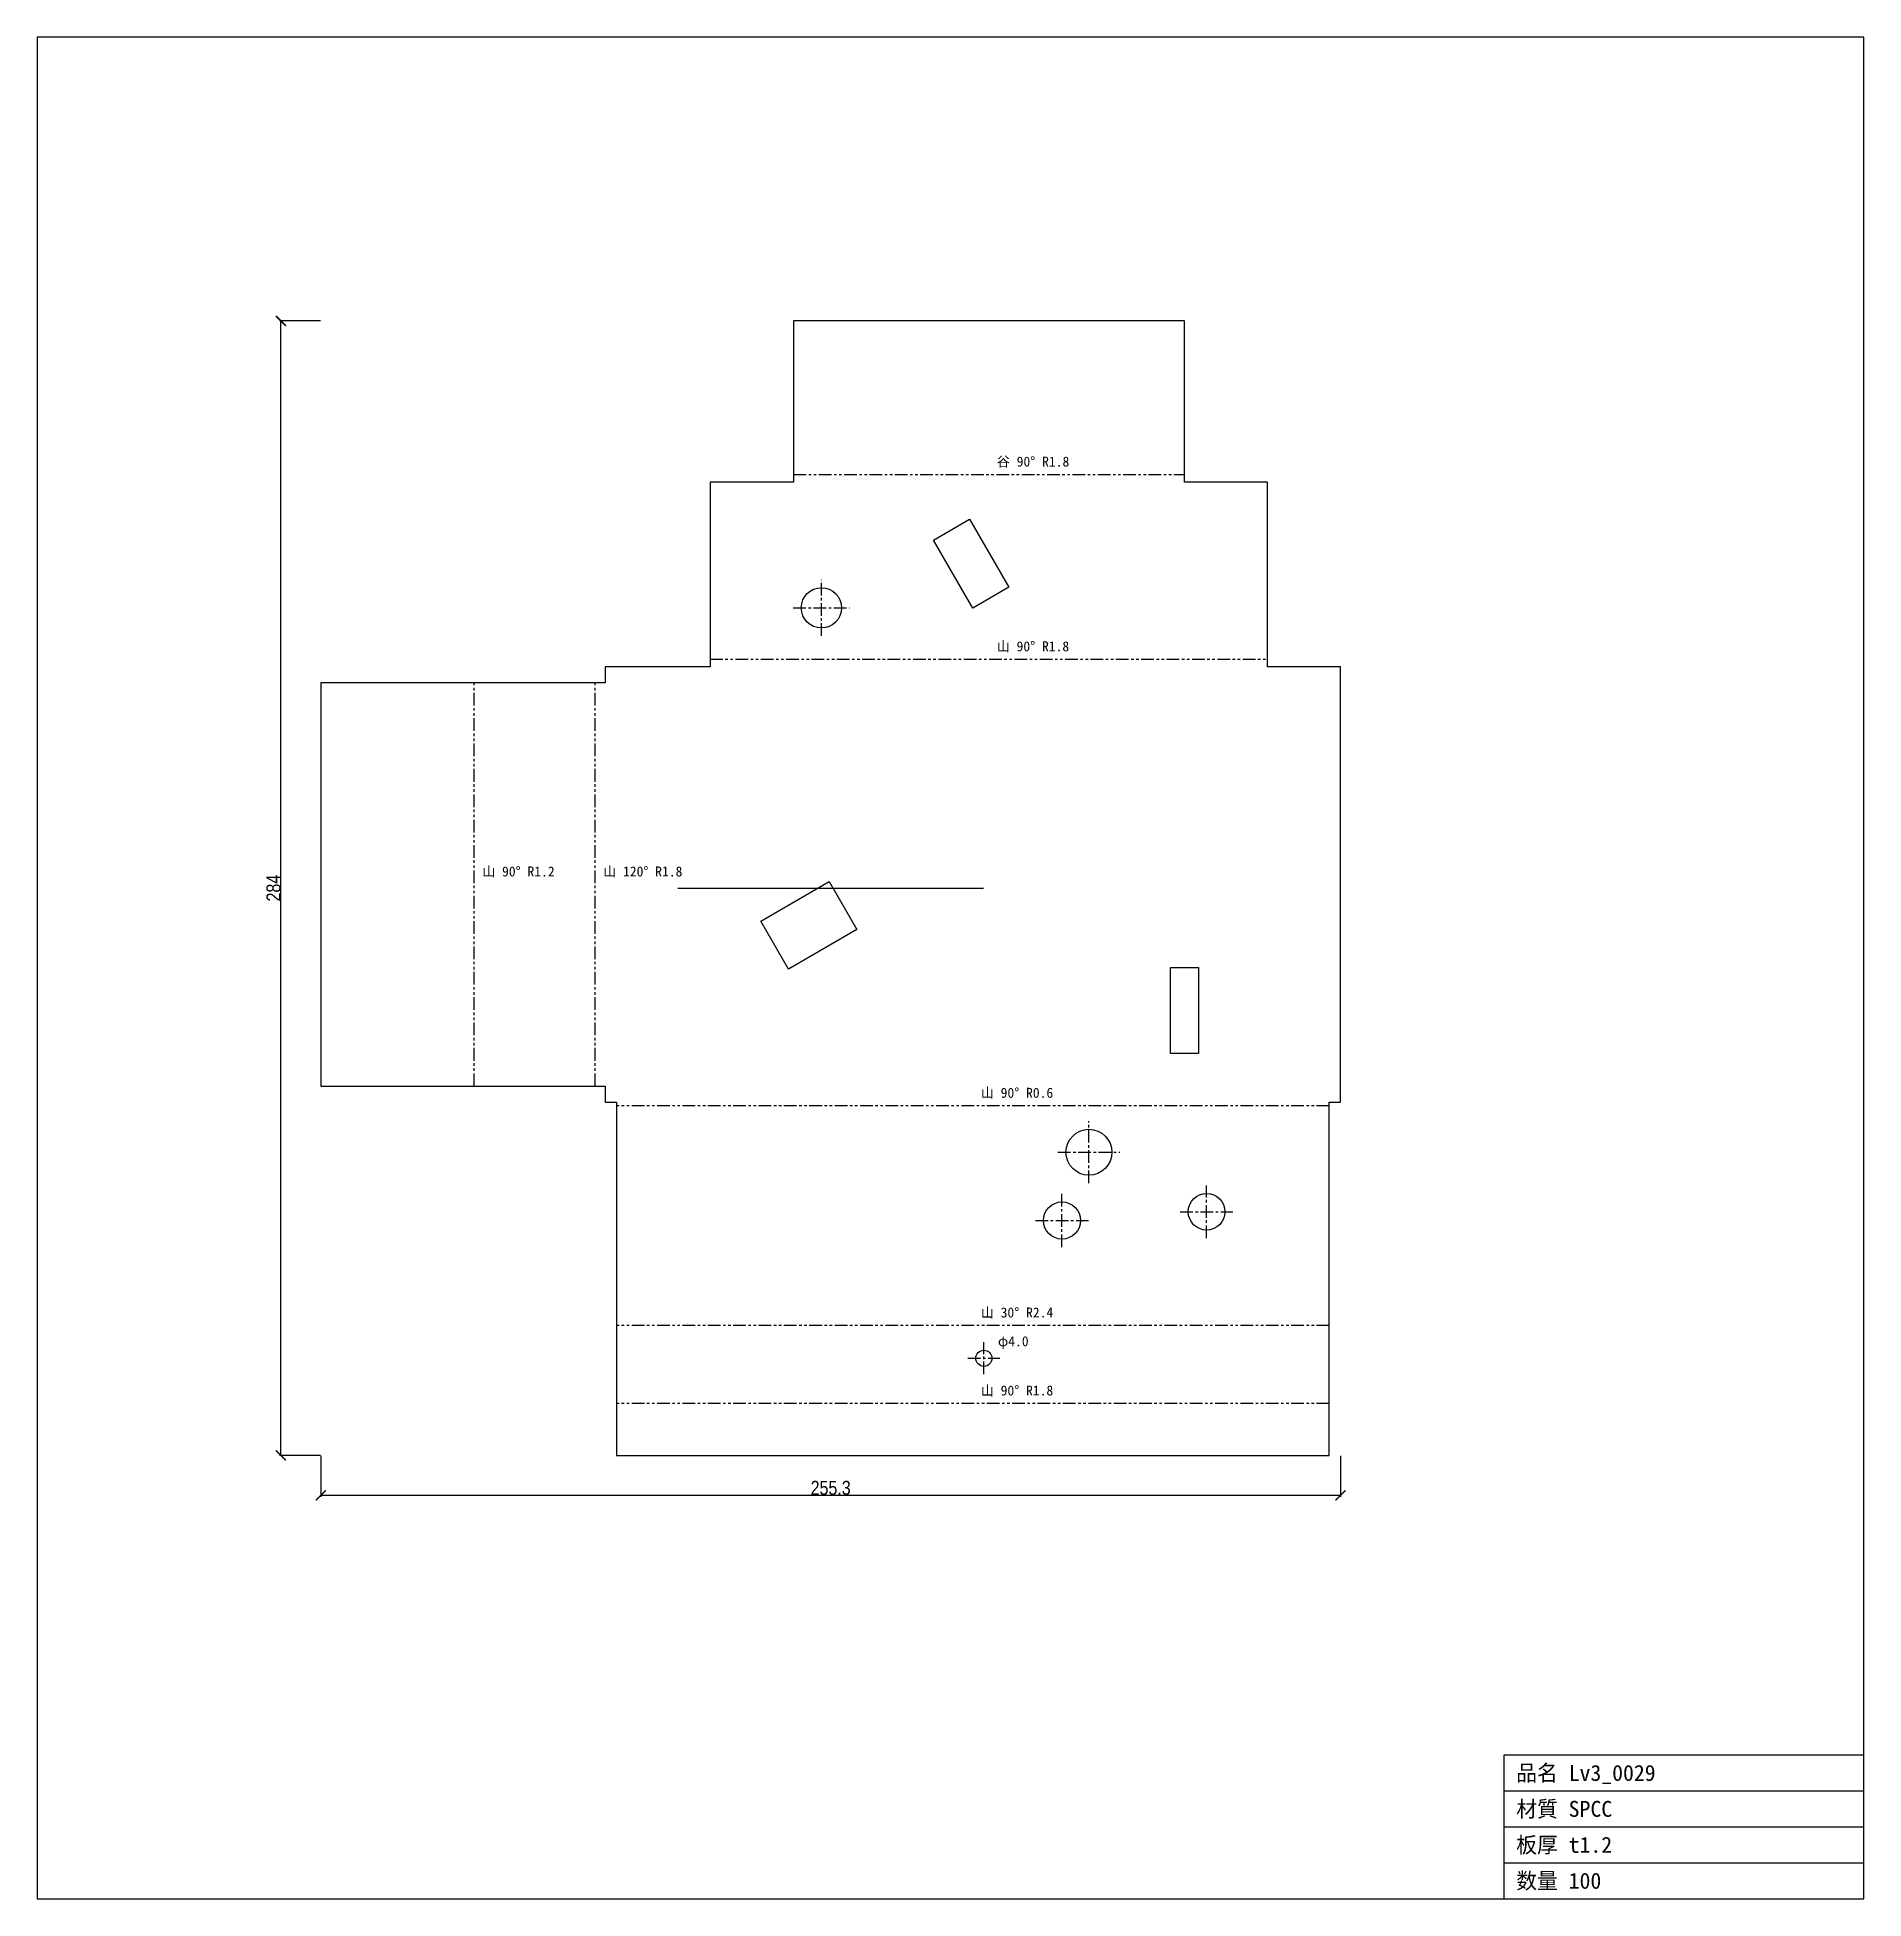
# Model space of a CAD drawing. Header units: millimetres. Extents: x -142 to 315, y -199 to 267.
import ezdxf

# ---------------------------------------------------------------- set-up
doc = ezdxf.new("R2010")
doc.units = ezdxf.units.MM
doc.linetypes.add('CENTER', pattern=[5.08, 3.175, -0.635, 0.635, -0.635])
doc.linetypes.add('PHANTOM', pattern=[6.35, 3.175, -0.635, 0.635, -0.635, 0.635, -0.635])
for name, color, linetype in [('BEND', 7, 'Continuous'), ('CENTER', 7, 'Continuous'), ('CUT', 7, 'Continuous'), ('DIM', 7, 'Continuous'), ('FRAME', 7, 'Continuous'), ('MARK', 7, 'Continuous'), ('TEXT', 7, 'Continuous')]:
    doc.layers.add(name, color=color, linetype=linetype)
doc.styles.add('OpenSansCondensed-Light', font='OpenSansCondensed-Light.ttf')
doc.dimstyles.new('EZDXF', dxfattribs={"dimtxt": 0.25, "dimasz": 0.175, "dimexe": 0.375, "dimexo": 0.125, "dimgap": 0.1, "dimtad": 1, "dimlfac": 100, "dimzin": 12, "dimdsep": 46, "dimtxsty": 'OpenSansCondensed-Light', "dimblk": 'ARCHTICK', "dimcen": 2.5, "dimazin": 3, "dimtfac": 0.5, "dimtmove": 2, "dimatfit": 3})

# ---------------------------------------------------------------- blocks, each defined once
blk = doc.blocks.new('_ARCHTICK')
at = {"color": 0, "linetype": 'BYBLOCK', "const_width": 0.15}
blk.add_lwpolyline([(-0.5, -0.5), (0.5, 0.5)], dxfattribs=at)

msp = doc.modelspace()

# ---------------------------------------------------------------- linework, layer by layer
at = {"layer": 'BEND', "color": 3, "linetype": 'PHANTOM'}
for p, q in [((47.11, 157.08), (145, 157.08)), ((26.24, 110.83), (165.8, 110.83)), ((-32.79, 4), (-32.79, 104.94)), ((-2.51, 4), (-2.51, 104.94)), ((181.26, -0.94), (2.8, -0.94)), ((181.26, -55.94), (2.8, -55.94)), ((181.26, -75.47), (2.8, -75.47))]:
    msp.add_line(p, q, dxfattribs=at)
at = {"layer": 'CENTER', "color": 1, "linetype": 'CENTER'}
for p, q in [((54.11, 116.67), (54.11, 130.76)), ((47.06, 123.72), (61.15, 123.72)), ((121.08, -20.33), (121.08, -4.83)), ((113.33, -12.58), (128.83, -12.58)), ((114.34, -36.31), (114.34, -23)), ((150.54, -34.05), (150.54, -20.87)), ((143.95, -27.46), (157.13, -27.46)), ((107.69, -29.66), (121, -29.66)), ((94.78, -68.17), (94.78, -60.13)), ((90.76, -64.15), (98.8, -64.15))]:
    msp.add_line(p, q, dxfattribs=at)
at = {"layer": 'CUT'}
for p, q in [((145, 195.56), (47.11, 195.56)), ((47.11, 195.56), (47.11, 155.19)), ((145, 155.19), (145, 195.56)), ((47.11, 155.19), (26.24, 155.19)), ((26.24, 155.19), (26.24, 108.94)), ((165.8, 155.19), (145, 155.19)), ((165.8, 108.94), (165.8, 155.19)), ((82.15, 140.69), (91.19, 145.91)), ((91.19, 145.91), (101.01, 128.89)), ((91.98, 123.67), (82.15, 140.69)), ((101.01, 128.89), (91.98, 123.67)), ((26.24, 108.94), (0, 108.94)), ((0, 108.94), (0, 104.94)), ((184.06, 108.94), (165.8, 108.94)), ((184.06, 0), (184.06, 108.94)), ((0, 104.94), (-71.21, 104.94)), ((-71.21, 104.94), (-71.21, 4)), ((38.91, 45.29), (56.04, 55.18)), ((56.04, 55.18), (62.96, 43.19)), ((45.83, 33.3), (38.91, 45.29)), ((62.96, 43.19), (45.83, 33.3)), ((141.48, 12.17), (141.48, 33.71)), ((141.48, 33.71), (148.52, 33.71)), ((148.52, 33.71), (148.52, 12.17)), ((148.52, 12.17), (141.48, 12.17)), ((-71.21, 4), (0, 4)), ((0, 4), (0, 0)), ((0, 0), (2.8, 0)), ((2.8, 0), (2.8, -88.46)), ((181.26, -88.46), (181.26, 0)), ((181.26, 0), (184.06, 0)), ((2.8, -88.46), (181.26, -88.46))]:
    msp.add_line(p, q, dxfattribs=at)
for centre, radius in [((54.11, 123.72), 5.04), ((121.08, -12.58), 5.75), ((150.54, -27.46), 4.59), ((114.34, -29.66), 4.66), ((94.78, -64.15), 2.02)]:
    msp.add_circle(centre, radius, dxfattribs=at)
at = {"layer": 'FRAME'}
for p, q in [((315.07, 266.57), (-142.21, 266.57)), ((-142.21, 266.57), (-142.21, -199.46)), ((315.07, -199.46), (315.07, 266.57)), ((225.07, -199.46), (225.07, -163.46)), ((225.07, -163.46), (315.07, -163.46)), ((225.07, -172.46), (315.07, -172.46)), ((225.07, -181.46), (315.07, -181.46)), ((225.07, -190.46), (315.07, -190.46)), ((-142.21, -199.46), (315.07, -199.46))]:
    msp.add_line(p, q, dxfattribs=at)
at = {"layer": 'MARK'}
msp.add_line((18.14, 53.55), (94.72, 53.55), dxfattribs=at)

# ---------------------------------------------------------------- texts
at = {"layer": 'TEXT'}
for s, height, p in [('谷 90° R1.8', 2.5, (98.05, 159.08)), ('山 90° R1.8', 2.5, (98.02, 112.83)), ('山 90° R1.2', 2.5, (-30.79, 56.47)), ('山 120° R1.8', 2.5, (-0.51, 56.47)), ('山 90° R0.6', 2.5, (94.03, 1.06)), ('山 30° R2.4', 2.5, (94.03, -53.94)), ('φ4.0', 2.5, (98.3, -61.13)), ('山 90° R1.8', 2.5, (94.03, -73.47)), ('品名 Lv3_0029', 4, (228.07, -169.96)), ('材質 SPCC', 4, (228.07, -178.96)), ('板厚 t1.2', 4, (228.07, -187.96)), ('数量 100', 4, (228.07, -196.96))]:
    msp.add_text(s, height=height, dxfattribs=at).set_placement(p)

# ---------------------------------------------------------------- dimensions: what is measured, and where the dimension line sits
at = {"layer": 'DIM'}
msp.add_linear_dim(base=(-81.21, -88.46), p1=(-71.21, -88.46), p2=(-71.21, 195.56), angle=90, dimstyle='EZDXF', override={"dimtxt": 3.5, "dimasz": 2.5, "dimdec": 1, "dimlfac": 1}, dxfattribs=at).render()
msp.add_linear_dim(base=(-71.21, -98.46), p1=(-71.21, -88.46), p2=(184.06, -88.46), dimstyle='EZDXF', override={"dimtxt": 3.5, "dimasz": 2.5, "dimdec": 1, "dimlfac": 1}, dxfattribs=at).render()

doc.saveas('drawing.dxf')
